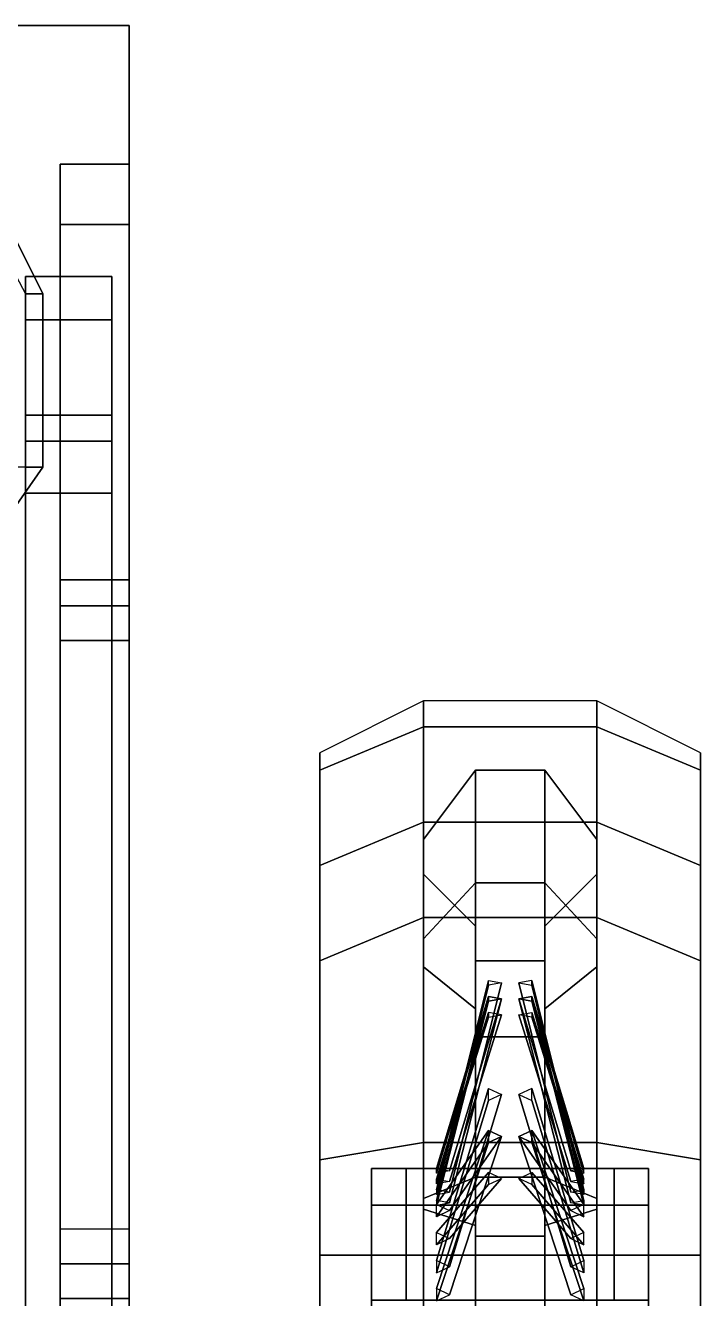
# Model space of a CAD drawing. Header units: millimetres. Extents: x -0.4 to 1.4, y -1.1 to 10.8.
# Drawn here: x 0.96 to 1.35, y 0.63 to 1.365 of the extents above; entities that cross this region are included whole.
import ezdxf

# ---------------------------------------------------------------- set-up
doc = ezdxf.new("R2010")
doc.units = ezdxf.units.MM
doc.layers.add('sidecar', color=5, linetype='Continuous')
doc.layers.add('wheels', color=2, linetype='Continuous')

msp = doc.modelspace()

# ---------------------------------------------------------------- linework, layer by layer
at = {"layer": 'sidecar'}
for points in [[(1.02, 1.365, 0.41), (1.02, 1.365, 0.355), (0.48, 1.365, 0.355), (0.48, 1.365, 0.41)], [(1.02, 1.365, 0.355), (1.02, -0.07, 0.355), (0.48, -0.07, 0.355), (0.48, 1.365, 0.355)], [(0.48, 1.365, 0.41), (0.48, -0.07, 0.41), (1.02, -0.07, 0.41), (1.02, 1.365, 0.41)], [(1.02, -0.07, 0.41), (1.02, -0.07, 0.355), (1.02, 1.365, 0.355), (1.02, 1.365, 0.41)], [(0.925, 1.3, 0.6), (0.915, 1.295, 0.6), (0.96, 1.21, 0.555), (0.97, 1.21, 0.555)], [(0.925, 1.3, 0.425), (0.925, 1.3, 0.6), (0.97, 1.21, 0.555), (0.97, 1.21, 0.425)], [(0.98, 1.25, 0.445), (0.98, 1.045, 0.565), (0.98, 1.045, 0.58), (0.98, 1.285, 0.445)], [(0.98, 1.285, 0.445), (0.98, 1.045, 0.58), (1.02, 1.045, 0.58), (1.02, 1.285, 0.445)], [(0.98, 1.285, 0.43), (0.98, -0.005, 0.43), (0.98, -0.005, 0.445), (0.98, 1.285, 0.445)], [(1.02, 1.285, 0.43), (1.02, -0.005, 0.43), (0.98, -0.005, 0.43), (0.98, 1.285, 0.43)], [(1.02, 1.285, 0.445), (1.02, 1.285, 0.43), (0.98, 1.285, 0.43), (0.98, 1.285, 0.445)], [(1.02, 1.045, 0.58), (1.02, 1.045, 0.565), (1.02, 1.25, 0.445), (1.02, 1.285, 0.445)], [(1.02, -0.005, 0.445), (1.02, -0.005, 0.43), (1.02, 1.285, 0.43), (1.02, 1.285, 0.445)], [(1.02, 1.25, 0.445), (1.02, 1.045, 0.565), (0.98, 1.045, 0.565), (0.98, 1.25, 0.445)], [(0.98, 1.25, 0.445), (0.98, 0.03, 0.445), (1.02, 0.03, 0.445), (1.02, 1.25, 0.445)], [(0.96, 1.22, 0.29), (0.96, 1.2, 0.28), (0.96, 1.14, 0.28), (0.96, 1.195, 0.31)], [(0.96, 1.22, 0.355), (0.96, 1.22, 0.29), (0.96, 1.195, 0.31), (0.96, 1.195, 0.355)], [(1.01, 1.22, 0.355), (1.01, 1.22, 0.29), (0.96, 1.22, 0.29), (0.96, 1.22, 0.355)], [(1.01, 1.195, 0.31), (1.01, 1.14, 0.28), (1.01, 1.2, 0.28), (1.01, 1.22, 0.29)], [(1.01, 1.195, 0.355), (1.01, 1.195, 0.31), (1.01, 1.22, 0.29), (1.01, 1.22, 0.355)], [(0.97, 1.21, 0.555), (0.96, 1.21, 0.555), (0.96, 1.11, 0.485), (0.97, 1.11, 0.485)], [(0.97, 1.21, 0.425), (0.97, 1.21, 0.555), (0.97, 1.11, 0.485), (0.97, 1.11, 0.425)], [(0.96, 1.195, 0.31), (0.96, 1.14, 0.28), (0.96, 1.125, 0.3), (0.96, 1.125, 0.31)], [(0.96, 1.195, 0.31), (0.96, 1.125, 0.31), (1.01, 1.125, 0.31), (1.01, 1.195, 0.31)], [(0.96, 1.195, 0.355), (0.96, 1.195, 0.31), (1.01, 1.195, 0.31), (1.01, 1.195, 0.355)], [(1.01, 1.125, 0.31), (1.01, 1.125, 0.3), (1.01, 1.14, 0.28), (1.01, 1.195, 0.31)], [(0.96, 1.14, 0.28), (0.96, 1.14, 0.26), (0.96, 1.095, 0.26), (0.96, 1.125, 0.3)], [(1.01, 1.14, 0.28), (1.01, 1.14, 0.26), (0.96, 1.14, 0.26), (0.96, 1.14, 0.28)], [(1.01, 1.125, 0.3), (1.01, 1.095, 0.26), (1.01, 1.14, 0.26), (1.01, 1.14, 0.28)], [(0.96, 1.125, 0.3), (0.96, 1.095, 0.26), (0.96, 0.115, 0.26), (0.96, 0.085, 0.3)], [(1.01, 0.085, 0.3), (1.01, 1.125, 0.3), (0.96, 1.125, 0.3), (0.96, 0.085, 0.3)], [(0.96, 1.125, 0.31), (0.96, 1.125, 0.3), (1.01, 1.125, 0.3), (1.01, 1.125, 0.31)], [(1.01, 0.085, 0.3), (1.01, 0.115, 0.26), (1.01, 1.095, 0.26), (1.01, 1.125, 0.3)], [(0.97, 1.11, 0.435), (0.53, 1.11, 0.435), (0.565, 1.06, 0.435), (0.935, 1.06, 0.435)], [(0.97, 1.11, 0.435), (0.935, 1.06, 0.435), (0.935, 1.06, 0.425), (0.97, 1.11, 0.425)], [(0.97, 1.11, 0.485), (0.96, 1.11, 0.485), (0.96, 1.11, 0.435), (0.97, 1.11, 0.435)], [(0.96, 1.095, 0.26), (0.96, 1.095, 0.23), (0.96, 0.115, 0.23), (0.96, 0.115, 0.26)], [(1.01, 1.095, 0.26), (1.01, 1.095, 0.23), (0.96, 1.095, 0.23), (0.96, 1.095, 0.26)], [(1.01, 0.115, 0.26), (1.01, 0.115, 0.23), (1.01, 1.095, 0.23), (1.01, 1.095, 0.26)], [(0.98, 1.03, 0.445), (0.98, 1.03, 0.565), (0.98, 1.045, 0.565), (0.98, 1.045, 0.445)], [(0.98, 1.045, 0.445), (0.98, 1.045, 0.565), (1.02, 1.045, 0.565), (1.02, 1.045, 0.445)], [(0.98, 1.03, 0.41), (0.98, 1.03, 0.43), (0.98, 1.045, 0.43), (0.98, 1.045, 0.41)], [(0.98, 1.045, 0.41), (0.98, 1.045, 0.43), (1.02, 1.045, 0.43), (1.02, 1.045, 0.41)], [(0.98, 1.045, 0.58), (0.98, 0.25, 0.58), (1.02, 0.25, 0.58), (1.02, 1.045, 0.58)], [(0.98, 1.045, 0.565), (0.98, 0.235, 0.565), (0.98, 0.235, 0.58), (0.98, 1.045, 0.58)], [(1.02, 1.045, 0.565), (1.02, 1.03, 0.565), (1.02, 1.03, 0.445), (1.02, 1.045, 0.445)], [(1.02, 1.045, 0.43), (1.02, 1.03, 0.43), (1.02, 1.03, 0.41), (1.02, 1.045, 0.41)], [(1.02, 0.235, 0.58), (1.02, 0.235, 0.565), (1.02, 1.045, 0.565), (1.02, 1.045, 0.58)], [(0.98, 0.65, 0.445), (0.98, 1.01, 0.565), (0.98, 1.03, 0.565), (0.98, 0.67, 0.445)], [(0.98, 0.67, 0.445), (0.98, 1.03, 0.565), (1.02, 1.03, 0.565), (1.02, 0.67, 0.445)], [(1.02, 1.03, 0.445), (1.02, 1.03, 0.565), (0.98, 1.03, 0.565), (0.98, 1.03, 0.445)], [(1.02, 1.03, 0.41), (1.02, 1.03, 0.43), (0.98, 1.03, 0.43), (0.98, 1.03, 0.41)], [(1.02, 1.03, 0.565), (1.02, 1.01, 0.565), (1.02, 0.65, 0.445), (1.02, 0.67, 0.445)], [(1.02, 0.65, 0.445), (1.02, 1.01, 0.565), (0.98, 1.01, 0.565), (0.98, 0.65, 0.445)], [(1.02, 1.01, 0.565), (1.02, 0.27, 0.565), (0.98, 0.27, 0.565), (0.98, 1.01, 0.565)], [(1.19, 0.975, 0.305), (1.13, 0.945, 0.305), (1.13, 0.935, 0.4), (1.19, 0.96, 0.415)], [(1.19, 0.96, 0.415), (1.29, 0.96, 0.415), (1.29, 0.975, 0.305), (1.19, 0.975, 0.305)], [(1.29, 0.96, 0.415), (1.35, 0.935, 0.4), (1.35, 0.945, 0.305), (1.29, 0.975, 0.305)], [(1.19, 0.96, 0.415), (1.13, 0.935, 0.4), (1.13, 0.88, 0.53), (1.19, 0.905, 0.55)], [(1.19, 0.905, 0.55), (1.29, 0.905, 0.55), (1.29, 0.96, 0.415), (1.19, 0.96, 0.415)], [(1.29, 0.905, 0.55), (1.35, 0.88, 0.53), (1.35, 0.935, 0.4), (1.29, 0.96, 0.415)], [(1.13, 0.94132, 0.34), (1.13, 0.945, 0.305), (1.13, 0.605, 0.305), (1.13, 0.605, 0.34)], [(1.35, 0.945, 0.305), (1.35, 0.94132, 0.34), (1.35, 0.605, 0.34), (1.35, 0.605, 0.305)], [(1.19, 0.905, 0.55), (1.13, 0.88, 0.53), (1.13, 0.825, 0.585), (1.19, 0.85, 0.61)], [(1.19, 0.85, 0.61), (1.29, 0.85, 0.61), (1.29, 0.905, 0.55), (1.19, 0.905, 0.55)], [(1.29, 0.85, 0.61), (1.35, 0.825, 0.585), (1.35, 0.88, 0.53), (1.29, 0.905, 0.55)], [(1.19, 0.85, 0.61), (1.13, 0.825, 0.585), (1.13, 0.71, 0.665), (1.19, 0.72, 0.695)], [(1.19, 0.72, 0.695), (1.29, 0.72, 0.695), (1.29, 0.85, 0.61), (1.19, 0.85, 0.61)], [(1.29, 0.72, 0.695), (1.35, 0.71, 0.665), (1.35, 0.825, 0.585), (1.29, 0.85, 0.61)], [(1.19, 0.72, 0.695), (1.13, 0.71, 0.665), (1.13, 0.655, 0.68), (1.19, 0.655, 0.715)], [(1.19, 0.655, 0.715), (1.29, 0.655, 0.715), (1.29, 0.72, 0.695), (1.19, 0.72, 0.695)], [(1.29, 0.655, 0.715), (1.35, 0.655, 0.68), (1.35, 0.71, 0.665), (1.29, 0.72, 0.695)], [(1.16, 0.68399, 0.27534), (1.16, 0.50601, 0.27534), (1.16, 0.485, 0.34), (1.16, 0.705, 0.34)], [(1.16, 0.68399, 0.27534), (1.16, 0.705, 0.34), (1.18, 0.705, 0.34), (1.18, 0.68399, 0.27534)], [(1.16, 0.705, 0.34), (1.16, 0.485, 0.34), (1.16, 0.50601, 0.40466), (1.16, 0.68399, 0.40466)], [(1.16, 0.705, 0.34), (1.16, 0.68399, 0.40466), (1.18, 0.68399, 0.40466), (1.18, 0.705, 0.34)], [(1.32, 0.68399, 0.40466), (1.32, 0.705, 0.34), (1.3, 0.705, 0.34), (1.3, 0.68399, 0.40466)], [(1.32, 0.705, 0.34), (1.32, 0.68399, 0.27534), (1.3, 0.68399, 0.27534), (1.3, 0.705, 0.34)], [(1.32, 0.485, 0.34), (1.32, 0.705, 0.34), (1.32, 0.68399, 0.40466), (1.32, 0.50601, 0.40466)], [(1.32, 0.50601, 0.27534), (1.32, 0.68399, 0.27534), (1.32, 0.705, 0.34), (1.32, 0.485, 0.34)], [(1.16, 0.62899, 0.23538), (1.16, 0.56101, 0.23538), (1.16, 0.50601, 0.27534), (1.16, 0.68399, 0.27534)], [(1.16, 0.62899, 0.23538), (1.16, 0.68399, 0.27534), (1.18, 0.68399, 0.27534), (1.18, 0.62899, 0.23538)], [(1.16, 0.68399, 0.40466), (1.16, 0.50601, 0.40466), (1.16, 0.56101, 0.44462), (1.16, 0.62899, 0.44462)], [(1.16, 0.68399, 0.40466), (1.16, 0.62899, 0.44462), (1.18, 0.62899, 0.44462), (1.18, 0.68399, 0.40466)], [(1.32, 0.62899, 0.44462), (1.32, 0.68399, 0.40466), (1.3, 0.68399, 0.40466), (1.3, 0.62899, 0.44462)], [(1.32, 0.68399, 0.27534), (1.32, 0.62899, 0.23538), (1.3, 0.62899, 0.23538), (1.3, 0.68399, 0.27534)], [(1.32, 0.50601, 0.40466), (1.32, 0.68399, 0.40466), (1.32, 0.62899, 0.44462), (1.32, 0.56101, 0.44462)], [(1.32, 0.56101, 0.23538), (1.32, 0.62899, 0.23538), (1.32, 0.68399, 0.27534), (1.32, 0.50601, 0.27534)], [(1.19, 0.655, 0.715), (1.13, 0.655, 0.68), (1.13, 0.525, 0.68), (1.19, 0.525, 0.715)], [(1.29, 0.655, 0.715), (1.19, 0.655, 0.715), (1.19, 0.525, 0.715), (1.29, 0.525, 0.715)], [(1.29, 0.525, 0.715), (1.35, 0.525, 0.68), (1.35, 0.655, 0.68), (1.29, 0.655, 0.715)], [(0.98, 0.65, 0.445), (0.98, 0.65, 0.565), (1.02, 0.65, 0.565), (1.02, 0.65, 0.445)], [(0.98, 0.63, 0.565), (0.98, 0.65, 0.565), (0.98, 0.65, 0.445), (0.98, 0.63, 0.445)], [(0.98, 0.63, 0.43), (0.98, 0.65, 0.43), (0.98, 0.65, 0.41), (0.98, 0.63, 0.41)], [(0.98, 0.65, 0.41), (0.98, 0.65, 0.43), (1.02, 0.65, 0.43), (1.02, 0.65, 0.41)], [(1.02, 0.65, 0.445), (1.02, 0.65, 0.565), (1.02, 0.63, 0.565), (1.02, 0.63, 0.445)], [(1.02, 0.65, 0.41), (1.02, 0.65, 0.43), (1.02, 0.63, 0.43), (1.02, 0.63, 0.41)], [(1.02, 0.63, 0.445), (1.02, 0.63, 0.565), (0.98, 0.63, 0.565), (0.98, 0.63, 0.445)], [(1.02, 0.63, 0.41), (1.02, 0.63, 0.43), (0.98, 0.63, 0.43), (0.98, 0.63, 0.41)]]:
    msp.add_3dface(points, dxfattribs=at)
at = {"layer": 'wheels'}
for points in [[(1.22, 0.935, 0.34), (1.22, 0.87007, 0.14015), (1.19, 0.83771, 0.16366), (1.19, 0.895, 0.34)], [(1.22, 0.87007, 0.53985), (1.22, 0.935, 0.34), (1.19, 0.895, 0.34), (1.19, 0.83771, 0.51634)], [(1.26, 0.935, 0.34), (1.26, 0.87007, 0.14015), (1.22, 0.87007, 0.14015), (1.22, 0.935, 0.34)], [(1.26, 0.87007, 0.53985), (1.26, 0.935, 0.34), (1.22, 0.935, 0.34), (1.22, 0.87007, 0.53985)], [(1.26, 0.87007, 0.14015), (1.26, 0.935, 0.34), (1.29, 0.895, 0.34), (1.29, 0.83771, 0.16366)], [(1.26, 0.935, 0.34), (1.26, 0.87007, 0.53985), (1.29, 0.83771, 0.51634), (1.29, 0.895, 0.34)], [(1.19, 0.895, 0.34), (1.19, 0.83771, 0.16366), (1.19, 0.82152, 0.17542), (1.19, 0.875, 0.34)], [(1.19, 0.83771, 0.51634), (1.19, 0.895, 0.34), (1.19, 0.875, 0.34), (1.19, 0.82152, 0.50458)], [(1.29, 0.83771, 0.16366), (1.29, 0.895, 0.34), (1.29, 0.875, 0.34), (1.29, 0.82152, 0.17542)], [(1.29, 0.895, 0.34), (1.29, 0.83771, 0.51634), (1.29, 0.82152, 0.50458), (1.29, 0.875, 0.34)], [(1.22, 0.79725, 0.19305), (1.22, 0.845, 0.34), (1.19, 0.875, 0.34), (1.19, 0.82152, 0.17542)], [(1.22, 0.845, 0.34), (1.22, 0.79725, 0.48695), (1.19, 0.82152, 0.50458), (1.19, 0.875, 0.34)], [(1.26, 0.845, 0.34), (1.26, 0.79725, 0.19305), (1.29, 0.82152, 0.17542), (1.29, 0.875, 0.34)], [(1.26, 0.79725, 0.48695), (1.26, 0.845, 0.34), (1.29, 0.875, 0.34), (1.29, 0.82152, 0.50458)], [(1.22, 0.70007, 0.66336), (1.22, 0.87007, 0.53985), (1.19, 0.83771, 0.51634), (1.19, 0.68771, 0.62532)], [(1.22, 0.87007, 0.14015), (1.22, 0.70007, 0.01664), (1.19, 0.68771, 0.05468), (1.19, 0.83771, 0.16366)], [(1.26, 0.70007, 0.66336), (1.26, 0.87007, 0.53985), (1.22, 0.87007, 0.53985), (1.22, 0.70007, 0.66336)], [(1.26, 0.87007, 0.14015), (1.26, 0.70007, 0.01664), (1.22, 0.70007, 0.01664), (1.22, 0.87007, 0.14015)], [(1.26, 0.87007, 0.53985), (1.26, 0.70007, 0.66336), (1.29, 0.68771, 0.62532), (1.29, 0.83771, 0.51634)], [(1.26, 0.70007, 0.01664), (1.26, 0.87007, 0.14015), (1.29, 0.83771, 0.16366), (1.29, 0.68771, 0.05468)], [(1.22, 0.845, 0.34), (1.22, 0.79725, 0.19305), (1.22, 0.78107, 0.20481), (1.22, 0.825, 0.34)], [(1.22, 0.79725, 0.48695), (1.22, 0.845, 0.34), (1.22, 0.825, 0.34), (1.22, 0.78107, 0.47519)], [(1.26, 0.825, 0.34), (1.26, 0.78107, 0.20481), (1.26, 0.79725, 0.19305), (1.26, 0.845, 0.34)], [(1.26, 0.79725, 0.19305), (1.26, 0.845, 0.34), (1.26, 0.825, 0.34), (1.26, 0.78107, 0.20481)], [(1.26, 0.78107, 0.47519), (1.26, 0.825, 0.34), (1.26, 0.845, 0.34), (1.26, 0.79725, 0.48695)], [(1.26, 0.845, 0.34), (1.26, 0.79725, 0.48695), (1.26, 0.78107, 0.47519), (1.26, 0.825, 0.34)], [(1.19, 0.83771, 0.16366), (1.19, 0.68771, 0.05468), (1.19, 0.68152, 0.0737), (1.19, 0.82152, 0.17542)], [(1.19, 0.68771, 0.62532), (1.19, 0.83771, 0.51634), (1.19, 0.82152, 0.50458), (1.19, 0.68152, 0.6063)], [(1.29, 0.68771, 0.05468), (1.29, 0.83771, 0.16366), (1.29, 0.82152, 0.17542), (1.29, 0.68152, 0.0737)], [(1.29, 0.83771, 0.51634), (1.29, 0.68771, 0.62532), (1.29, 0.68152, 0.6063), (1.29, 0.82152, 0.50458)], [(1.26, 0.78107, 0.20481), (1.26, 0.825, 0.34), (1.22, 0.825, 0.34), (1.22, 0.78107, 0.20481)], [(1.26, 0.825, 0.34), (1.26, 0.78107, 0.47519), (1.22, 0.78107, 0.47519), (1.22, 0.825, 0.34)], [(1.22, 0.67225, 0.10224), (1.22, 0.79725, 0.19305), (1.19, 0.82152, 0.17542), (1.19, 0.68152, 0.0737)], [(1.22, 0.79725, 0.48695), (1.22, 0.67225, 0.57776), (1.19, 0.68152, 0.6063), (1.19, 0.82152, 0.50458)], [(1.26, 0.79725, 0.19305), (1.26, 0.67225, 0.10224), (1.29, 0.68152, 0.0737), (1.29, 0.82152, 0.17542)], [(1.26, 0.67225, 0.57776), (1.26, 0.79725, 0.48695), (1.29, 0.82152, 0.50458), (1.29, 0.68152, 0.6063)], [(1.1975, 0.69274, 0.37772), (1.1975, 0.69007, 0.38596), (1.2275, 0.81097, 0.38318), (1.2275, 0.81365, 0.37495)], [(1.205, 0.69141, 0.38184), (1.1975, 0.69274, 0.37772), (1.2275, 0.81365, 0.37495), (1.235, 0.81231, 0.37906)], [(1.1975, 0.69007, 0.38596), (1.205, 0.69141, 0.38184), (1.235, 0.81231, 0.37906), (1.2275, 0.81097, 0.38318)], [(1.275, 0.69141, 0.29816), (1.2825, 0.69274, 0.30228), (1.2525, 0.81365, 0.30505), (1.245, 0.81231, 0.30094)], [(1.2825, 0.69007, 0.29404), (1.275, 0.69141, 0.29816), (1.245, 0.81231, 0.30094), (1.2525, 0.81097, 0.29682)], [(1.2825, 0.69274, 0.30228), (1.2825, 0.69007, 0.29404), (1.2525, 0.81097, 0.29682), (1.2525, 0.81365, 0.30505)], [(1.1975, 0.68656, 0.39674), (1.1975, 0.68389, 0.40498), (1.2275, 0.8017, 0.41171), (1.2275, 0.80438, 0.40348)], [(1.205, 0.68523, 0.40086), (1.1975, 0.68656, 0.39674), (1.2275, 0.80438, 0.40348), (1.235, 0.80304, 0.4076)], [(1.1975, 0.7051, 0.34032), (1.205, 0.70377, 0.3362), (1.235, 0.80304, 0.2724), (1.2275, 0.80438, 0.27652)], [(1.1975, 0.70243, 0.33209), (1.1975, 0.7051, 0.34032), (1.2275, 0.80438, 0.27652), (1.2275, 0.8017, 0.26829)], [(1.1975, 0.68389, 0.40498), (1.205, 0.68523, 0.40086), (1.235, 0.80304, 0.4076), (1.2275, 0.8017, 0.41171)], [(1.205, 0.70377, 0.3362), (1.1975, 0.70243, 0.33209), (1.2275, 0.8017, 0.26829), (1.235, 0.80304, 0.2724)], [(1.2825, 0.7051, 0.33968), (1.275, 0.70377, 0.3438), (1.245, 0.80304, 0.4076), (1.2525, 0.80438, 0.40348)], [(1.275, 0.68523, 0.27914), (1.2825, 0.68656, 0.28326), (1.2525, 0.80438, 0.27652), (1.245, 0.80304, 0.2724)], [(1.275, 0.70377, 0.3438), (1.2825, 0.70243, 0.34791), (1.2525, 0.8017, 0.41171), (1.245, 0.80304, 0.4076)], [(1.2825, 0.68389, 0.27502), (1.275, 0.68523, 0.27914), (1.245, 0.80304, 0.2724), (1.2525, 0.8017, 0.26829)], [(1.2825, 0.70243, 0.34791), (1.2825, 0.7051, 0.33968), (1.2525, 0.80438, 0.40348), (1.2525, 0.8017, 0.41171)], [(1.2825, 0.68656, 0.28326), (1.2825, 0.68389, 0.27502), (1.2525, 0.8017, 0.26829), (1.2525, 0.80438, 0.27652)], [(1.1975, 0.69892, 0.3213), (1.205, 0.69759, 0.31718), (1.235, 0.79377, 0.24387), (1.2275, 0.7951, 0.24799)], [(1.1975, 0.69625, 0.31306), (1.1975, 0.69892, 0.3213), (1.2275, 0.7951, 0.24799), (1.2275, 0.79243, 0.23975)], [(1.22, 0.79725, 0.19305), (1.22, 0.67225, 0.10224), (1.22, 0.66607, 0.12126), (1.22, 0.78107, 0.20481)], [(1.22, 0.67225, 0.57776), (1.22, 0.79725, 0.48695), (1.22, 0.78107, 0.47519), (1.22, 0.66607, 0.55874)], [(1.2825, 0.69892, 0.3587), (1.275, 0.69759, 0.36282), (1.245, 0.79377, 0.43613), (1.2525, 0.7951, 0.43201)], [(1.2825, 0.69625, 0.36694), (1.2825, 0.69892, 0.3587), (1.2525, 0.7951, 0.43201), (1.2525, 0.79243, 0.44025)], [(1.26, 0.78107, 0.20481), (1.26, 0.66607, 0.12126), (1.26, 0.67225, 0.10224), (1.26, 0.79725, 0.19305)], [(1.26, 0.67225, 0.10224), (1.26, 0.79725, 0.19305), (1.26, 0.78107, 0.20481), (1.26, 0.66607, 0.12126)], [(1.26, 0.66607, 0.55874), (1.26, 0.78107, 0.47519), (1.26, 0.79725, 0.48695), (1.26, 0.67225, 0.57776)], [(1.26, 0.79725, 0.48695), (1.26, 0.67225, 0.57776), (1.26, 0.66607, 0.55874), (1.26, 0.78107, 0.47519)], [(1.205, 0.69759, 0.31718), (1.1975, 0.69625, 0.31306), (1.2275, 0.79243, 0.23975), (1.235, 0.79377, 0.24387)], [(1.275, 0.69759, 0.36282), (1.2825, 0.69625, 0.36694), (1.2525, 0.79243, 0.44025), (1.245, 0.79377, 0.43613)], [(1.26, 0.66607, 0.12126), (1.26, 0.78107, 0.20481), (1.22, 0.78107, 0.20481), (1.22, 0.66607, 0.12126)], [(1.26, 0.78107, 0.47519), (1.26, 0.66607, 0.55874), (1.22, 0.66607, 0.55874), (1.22, 0.78107, 0.47519)], [(1.1975, 0.6519, 0.42797), (1.1975, 0.6449, 0.43306), (1.2275, 0.74434, 0.50188), (1.2275, 0.75135, 0.49679)], [(1.205, 0.6484, 0.43051), (1.1975, 0.6519, 0.42797), (1.2275, 0.75135, 0.49679), (1.235, 0.74784, 0.49933)], [(1.275, 0.6484, 0.24949), (1.2825, 0.6519, 0.25203), (1.2525, 0.75135, 0.18321), (1.245, 0.74784, 0.18067)], [(1.2825, 0.6519, 0.25203), (1.2825, 0.6449, 0.24694), (1.2525, 0.74434, 0.17812), (1.2525, 0.75135, 0.18321)], [(1.1975, 0.6449, 0.43306), (1.205, 0.6484, 0.43051), (1.235, 0.74784, 0.49933), (1.2275, 0.74434, 0.50188)], [(1.2825, 0.6449, 0.24694), (1.275, 0.6484, 0.24949), (1.245, 0.74784, 0.18067), (1.2525, 0.74434, 0.17812)], [(1.1975, 0.68427, 0.27554), (1.205, 0.68076, 0.273), (1.235, 0.72357, 0.16303), (1.2275, 0.72708, 0.16558)], [(1.1975, 0.67726, 0.27045), (1.1975, 0.68427, 0.27554), (1.2275, 0.72708, 0.16558), (1.2275, 0.72007, 0.16049)], [(1.1975, 0.63572, 0.43972), (1.1975, 0.62872, 0.44482), (1.2275, 0.72007, 0.51951), (1.2275, 0.72708, 0.51442)], [(1.205, 0.63222, 0.44227), (1.1975, 0.63572, 0.43972), (1.2275, 0.72708, 0.51442), (1.235, 0.72357, 0.51697)], [(1.205, 0.68076, 0.273), (1.1975, 0.67726, 0.27045), (1.2275, 0.72007, 0.16049), (1.235, 0.72357, 0.16303)], [(1.1975, 0.62872, 0.44482), (1.205, 0.63222, 0.44227), (1.235, 0.72357, 0.51697), (1.2275, 0.72007, 0.51951)], [(1.275, 0.63222, 0.23773), (1.2825, 0.63572, 0.24028), (1.2525, 0.72708, 0.16558), (1.245, 0.72357, 0.16303)], [(1.2825, 0.68427, 0.40446), (1.275, 0.68076, 0.407), (1.245, 0.72357, 0.51697), (1.2525, 0.72708, 0.51442)], [(1.2825, 0.62872, 0.23518), (1.275, 0.63222, 0.23773), (1.245, 0.72357, 0.16303), (1.2525, 0.72007, 0.16049)], [(1.275, 0.68076, 0.407), (1.2825, 0.67726, 0.40955), (1.2525, 0.72007, 0.51951), (1.245, 0.72357, 0.51697)], [(1.2825, 0.63572, 0.24028), (1.2825, 0.62872, 0.23518), (1.2525, 0.72007, 0.16049), (1.2525, 0.72708, 0.16558)], [(1.2825, 0.67726, 0.40955), (1.2825, 0.68427, 0.40446), (1.2525, 0.72708, 0.51442), (1.2525, 0.72007, 0.51951)], [(1.3, 0.68399, 0.40466), (1.3, 0.705, 0.34), (1.18, 0.705, 0.34), (1.18, 0.68399, 0.40466)], [(1.3, 0.705, 0.34), (1.3, 0.68399, 0.27534), (1.18, 0.68399, 0.27534), (1.18, 0.705, 0.34)], [(1.22, 0.48993, 0.66336), (1.22, 0.70007, 0.66336), (1.19, 0.68771, 0.62532), (1.19, 0.50229, 0.62532)], [(1.22, 0.70007, 0.01664), (1.22, 0.48993, 0.01664), (1.19, 0.50229, 0.05468), (1.19, 0.68771, 0.05468)], [(1.1975, 0.66809, 0.26379), (1.205, 0.66458, 0.26124), (1.235, 0.6993, 0.1454), (1.2275, 0.70281, 0.14794)], [(1.1975, 0.66108, 0.2587), (1.1975, 0.66809, 0.26379), (1.2275, 0.70281, 0.14794), (1.2275, 0.6958, 0.14285)], [(1.205, 0.66458, 0.26124), (1.1975, 0.66108, 0.2587), (1.2275, 0.6958, 0.14285), (1.235, 0.6993, 0.1454)], [(1.26, 0.70007, 0.01664), (1.26, 0.48993, 0.01664), (1.22, 0.48993, 0.01664), (1.22, 0.70007, 0.01664)], [(1.26, 0.48993, 0.66336), (1.26, 0.70007, 0.66336), (1.22, 0.70007, 0.66336), (1.22, 0.48993, 0.66336)], [(1.2825, 0.66809, 0.41621), (1.275, 0.66458, 0.41876), (1.245, 0.6993, 0.5346), (1.2525, 0.70281, 0.53206)], [(1.275, 0.66458, 0.41876), (1.2825, 0.66108, 0.4213), (1.2525, 0.6958, 0.53715), (1.245, 0.6993, 0.5346)], [(1.2825, 0.66108, 0.4213), (1.2825, 0.66809, 0.41621), (1.2525, 0.70281, 0.53206), (1.2525, 0.6958, 0.53715)], [(1.26, 0.70007, 0.66336), (1.26, 0.48993, 0.66336), (1.29, 0.50229, 0.62532), (1.29, 0.68771, 0.62532)], [(1.26, 0.48993, 0.01664), (1.26, 0.70007, 0.01664), (1.29, 0.68771, 0.05468), (1.29, 0.50229, 0.05468)], [(1.3, 0.62899, 0.44462), (1.3, 0.68399, 0.40466), (1.18, 0.68399, 0.40466), (1.18, 0.62899, 0.44462)], [(1.3, 0.68399, 0.27534), (1.3, 0.62899, 0.23538), (1.18, 0.62899, 0.23538), (1.18, 0.68399, 0.27534)], [(1.19, 0.68771, 0.05468), (1.19, 0.50229, 0.05468), (1.19, 0.50848, 0.0737), (1.19, 0.68152, 0.0737)], [(1.19, 0.50229, 0.62532), (1.19, 0.68771, 0.62532), (1.19, 0.68152, 0.6063), (1.19, 0.50848, 0.6063)], [(1.29, 0.50229, 0.05468), (1.29, 0.68771, 0.05468), (1.29, 0.68152, 0.0737), (1.29, 0.50848, 0.0737)], [(1.29, 0.68771, 0.62532), (1.29, 0.50229, 0.62532), (1.29, 0.50848, 0.6063), (1.29, 0.68152, 0.6063)], [(1.22, 0.51775, 0.10224), (1.22, 0.67225, 0.10224), (1.19, 0.68152, 0.0737), (1.19, 0.50848, 0.0737)], [(1.22, 0.67225, 0.57776), (1.22, 0.51775, 0.57776), (1.19, 0.50848, 0.6063), (1.19, 0.68152, 0.6063)], [(1.26, 0.67225, 0.10224), (1.26, 0.51775, 0.10224), (1.29, 0.50848, 0.0737), (1.29, 0.68152, 0.0737)], [(1.26, 0.51775, 0.57776), (1.26, 0.67225, 0.57776), (1.29, 0.68152, 0.6063), (1.29, 0.50848, 0.6063)], [(1.22, 0.67225, 0.10224), (1.22, 0.51775, 0.10224), (1.22, 0.52393, 0.12126), (1.22, 0.66607, 0.12126)], [(1.22, 0.51775, 0.57776), (1.22, 0.67225, 0.57776), (1.22, 0.66607, 0.55874), (1.22, 0.52393, 0.55874)], [(1.26, 0.66607, 0.12126), (1.26, 0.52393, 0.12126), (1.26, 0.51775, 0.10224), (1.26, 0.67225, 0.10224)], [(1.26, 0.51775, 0.10224), (1.26, 0.67225, 0.10224), (1.26, 0.66607, 0.12126), (1.26, 0.52393, 0.12126)], [(1.26, 0.52393, 0.55874), (1.26, 0.66607, 0.55874), (1.26, 0.67225, 0.57776), (1.26, 0.51775, 0.57776)], [(1.26, 0.67225, 0.57776), (1.26, 0.51775, 0.57776), (1.26, 0.52393, 0.55874), (1.26, 0.66607, 0.55874)], [(1.26, 0.52393, 0.12126), (1.26, 0.66607, 0.12126), (1.22, 0.66607, 0.12126), (1.22, 0.52393, 0.12126)], [(1.26, 0.66607, 0.55874), (1.26, 0.52393, 0.55874), (1.22, 0.52393, 0.55874), (1.22, 0.66607, 0.55874)]]:
    msp.add_3dface(points, dxfattribs=at)

doc.saveas('drawing.dxf')
